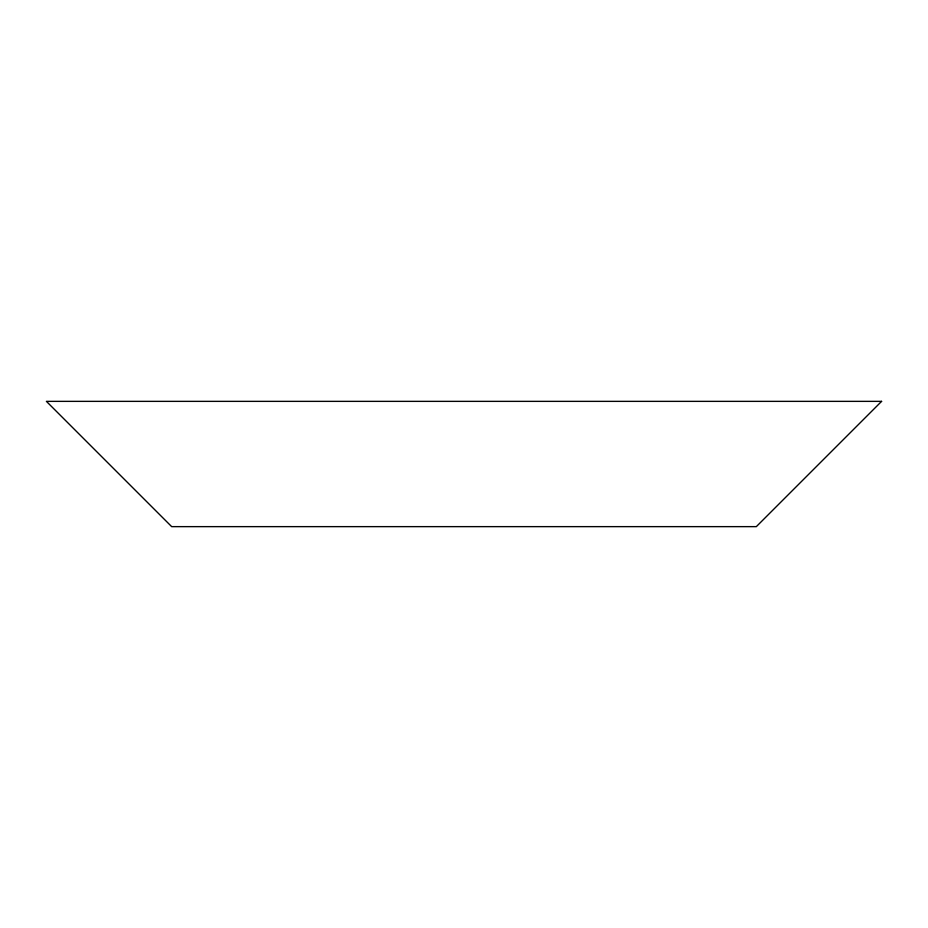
<?xml version="1.0" encoding="UTF-8"?>
<svg xmlns="http://www.w3.org/2000/svg" width="928" height="928" viewBox="0 0 928 928"><rect width="100%" height="100%" fill="white"/><g stroke="black" fill="none" stroke-linecap="round" stroke-linejoin="round"><path stroke-width="1.39" d="M881.6 401.36L756.32 526.64L171.68 526.64L46.4 401.36L881.6 401.36"/></g></svg>
